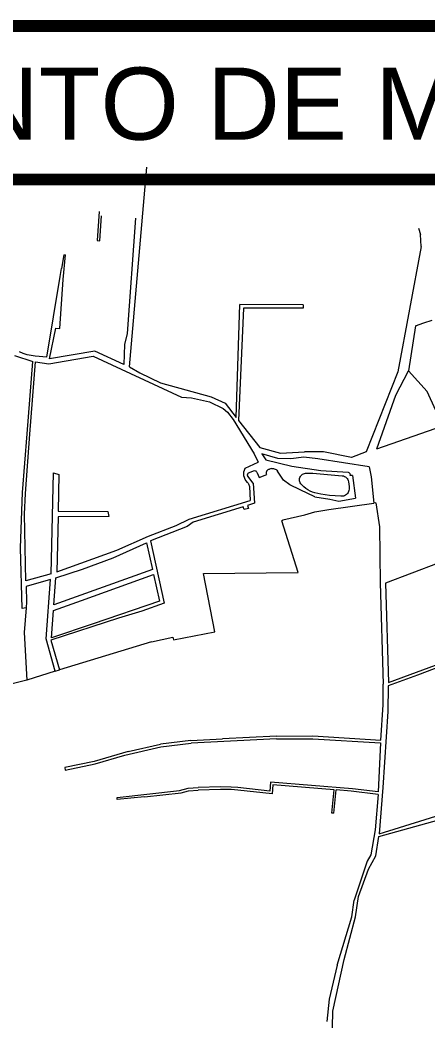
# Model space of a CAD drawing. Header units: millimetres. Extents: x -3245 to 2970, y 1153 to 3965.
# Drawn here: x 427.48 to 447.58, y 2532.14 to 2581.51 of the extents above; entities that cross this region are included whole.
import ezdxf

# ---------------------------------------------------------------- set-up
doc = ezdxf.new("R2010")
doc.units = ezdxf.units.MM
doc.linetypes.add('ACAD_ISO02W100', pattern=[15, 12, -3])
doc.layers.add('FONDO_MANAGUA', color=8, linetype='ACAD_ISO02W100')
doc.styles.add('PI', font='arial.ttf', dxfattribs={"height": 0.4})

msp = doc.modelspace()

# ---------------------------------------------------------------- linework, layer by layer
at = {"color": 7}
msp.add_line((392.8947, 2573.6401), (534.3088, 2573.6401), dxfattribs=at)
at = {"linetype": 'ByBlock', "const_width": 0.5892}
for points in [[(392.8947, 2573.6401), (534.3088, 2573.6401), (534.3088, 2581.2116), (392.8947, 2581.2116)], [(534.3088, 2573.6401), (392.8947, 2573.6401), (392.8947, 2441.0644), (534.3088, 2441.0644)]]:
    msp.add_lwpolyline(points, close=True, dxfattribs=at)
at = {"layer": 'FONDO_MANAGUA', "color": 1, "linetype": 'ByBlock', "lineweight": 9}
for p, q in [((432.8686, 2564.4041), (433.7286, 2574.2469)), ((431.383, 2572.0557), (431.2869, 2570.629)), ((431.4152, 2570.6208), (431.5023, 2571.8418)), ((433.1629, 2571.7331), (432.7539, 2566.0438)), ((447.1154, 2571.2453), (447.215, 2570.9248)), ((447.249, 2570.3363), (447.215, 2570.9248)), ((431.2869, 2570.629), (431.4152, 2570.6208)), ((429.6339, 2569.93), (429.5256, 2569.2541)), ((429.6107, 2568.7035), (429.7283, 2569.9275)), ((429.6339, 2569.93), (429.7283, 2569.9275)), ((447.249, 2570.3363), (446.0952, 2564.1581)), ((429.4633, 2568.8657), (429.5256, 2569.2541)), ((428.8023, 2564.8848), (429.4633, 2568.8657)), ((429.4372, 2566.2876), (429.6107, 2568.7035)), ((438.1289, 2561.8976), (438.3028, 2567.4714)), ((441.4311, 2567.464), (438.3028, 2567.4714)), ((441.4311, 2567.464), (441.4312, 2567.2958)), ((438.4976, 2567.2973), (438.245, 2561.7478)), ((441.4312, 2567.2958), (438.4976, 2567.2973)), ((446.964, 2566.4181), (447.3703, 2566.5675)), ((447.3703, 2566.5675), (447.7828, 2566.6984)), ((428.9306, 2564.7942), (429.2478, 2566.3036)), ((429.2478, 2566.3036), (429.4372, 2566.2876)), ((432.7539, 2566.0438), (432.6362, 2565.4974)), ((446.964, 2566.4181), (446.6197, 2564.2089)), ((432.6362, 2565.4974), (432.5898, 2564.5171)), ((427.214, 2564.9671), (428.1036, 2564.6621)), ((427.6397, 2565.0606), (427.4541, 2565.1367)), ((427.8312, 2565.001), (427.6397, 2565.0606)), ((428.0272, 2564.9583), (427.8312, 2565.001)), ((428.2262, 2564.9329), (428.0272, 2564.9583)), ((431.1709, 2565.1749), (428.9306, 2564.7942)), ((432.5898, 2564.5171), (431.1709, 2565.1749)), ((427.8244, 2561.0937), (428.1036, 2564.6621)), ((427.9689, 2561.0823), (428.2475, 2564.6427)), ((428.8023, 2564.8848), (428.2262, 2564.9329)), ((428.2475, 2564.6427), (428.8919, 2564.5559)), ((428.8919, 2564.5559), (431.0907, 2564.9226)), ((431.0907, 2564.9226), (435.4399, 2562.9057)), ((432.8686, 2564.4041), (433.3861, 2564.1007)), ((433.3861, 2564.1007), (434.3953, 2563.6169)), ((446.0952, 2564.1581), (444.535, 2560.2037)), ((445.9977, 2563.0104), (446.6197, 2564.2089)), ((446.6197, 2564.2089), (447.542, 2563.1836)), ((434.3953, 2563.6169), (436.8949, 2562.9206)), ((445.8137, 2562.4912), (445.9977, 2563.0104)), ((448.3141, 2561.4946), (447.542, 2563.1836)), ((435.4399, 2562.9057), (435.9315, 2562.8743)), ((435.9315, 2562.8743), (436.8187, 2562.6703)), ((436.8187, 2562.6703), (437.4972, 2562.35)), ((436.8949, 2562.9206), (437.5816, 2562.6049)), ((437.5816, 2562.6049), (438.1289, 2561.8976)), ((445.0684, 2560.3536), (445.8137, 2562.4912)), ((437.4972, 2562.35), (437.696, 2562.1609)), ((437.696, 2562.1609), (437.9825, 2561.8047)), ((437.9825, 2561.8047), (439.0194, 2560.1202)), ((438.245, 2561.7478), (439.2891, 2560.4242)), ((427.6088, 2558.2065), (427.8244, 2561.0937)), ((427.7473, 2558.1549), (427.9689, 2561.0823)), ((445.0684, 2560.3536), (448.3141, 2561.4946)), ((439.0194, 2560.1202), (439.221, 2559.6942)), ((439.2891, 2560.4242), (440.3141, 2560.1523)), ((440.178, 2559.8851), (439.3977, 2560.1048)), ((439.3977, 2560.1048), (439.5912, 2559.8189)), ((440.3141, 2560.1523), (441.4885, 2560.213)), ((442.4246, 2560.2171), (441.4885, 2560.213)), ((443.8061, 2559.9282), (442.4246, 2560.2171)), ((444.535, 2560.2037), (443.8061, 2559.9282)), ((438.5739, 2559.3989), (439.221, 2559.6942)), ((439.5912, 2559.8189), (440.8807, 2559.5108)), ((440.8205, 2559.871), (440.178, 2559.8851)), ((441.4716, 2559.9509), (440.8205, 2559.871)), ((442.1534, 2559.8711), (441.4716, 2559.9509)), ((444.6775, 2559.4758), (442.1534, 2559.8711)), ((429.007, 2554.1921), (429.1274, 2559.1812)), ((429.1274, 2559.1812), (429.4006, 2559.0901)), ((429.4006, 2559.0901), (429.3611, 2557.2902)), ((438.5025, 2559.1262), (438.5106, 2559.2207)), ((438.5104, 2559.0317), (438.5025, 2559.1262)), ((438.5343, 2558.9398), (438.5104, 2559.0317)), ((438.5106, 2559.2207), (438.5347, 2559.3125)), ((438.5347, 2559.3125), (438.5739, 2559.3989)), ((438.6901, 2559.0751), (438.6923, 2559.0938)), ((438.6908, 2559.0563), (438.6901, 2559.0751)), ((438.6946, 2559.0378), (438.6908, 2559.0563)), ((438.6923, 2559.0938), (438.6975, 2559.1119)), ((438.7013, 2559.0202), (438.6946, 2559.0378)), ((438.6975, 2559.1119), (438.7054, 2559.129)), ((438.7054, 2559.129), (438.716, 2559.1446)), ((438.716, 2559.1446), (438.7289, 2559.1583)), ((438.7289, 2559.1583), (438.7439, 2559.1698)), ((438.7439, 2559.1698), (439.0381, 2559.2887)), ((439.0381, 2559.2887), (439.0666, 2559.2804)), ((439.0666, 2559.2804), (439.0932, 2559.2672)), ((439.0932, 2559.2672), (439.1171, 2559.2495)), ((439.1171, 2559.2495), (439.1375, 2559.2279)), ((439.1375, 2559.2279), (439.1539, 2559.203)), ((439.1539, 2559.203), (439.1656, 2559.1757)), ((439.1656, 2559.1757), (439.2578, 2558.9456)), ((439.2578, 2558.9456), (439.6363, 2559.0972)), ((439.6206, 2559.1877), (439.6252, 2559.2183)), ((439.621, 2559.1568), (439.6206, 2559.1877)), ((439.6262, 2559.1264), (439.621, 2559.1568)), ((439.6252, 2559.2183), (439.6346, 2559.2477)), ((439.6363, 2559.0972), (439.6262, 2559.1264)), ((439.6346, 2559.2477), (439.6486, 2559.2753)), ((439.6486, 2559.2753), (439.6667, 2559.3003)), ((439.6667, 2559.3003), (439.6886, 2559.3221)), ((439.6886, 2559.3221), (439.7137, 2559.3401)), ((439.7137, 2559.3401), (439.7414, 2559.3539)), ((439.7414, 2559.3539), (439.7709, 2559.3631)), ((439.8625, 2559.3838), (439.7709, 2559.3631)), ((439.8625, 2559.3838), (439.9117, 2559.3905)), ((439.9117, 2559.3905), (439.9613, 2559.3888)), ((439.9613, 2559.3888), (440.0099, 2559.3786)), ((440.0099, 2559.3786), (440.056, 2559.3604)), ((440.056, 2559.3604), (440.0984, 2559.3345)), ((440.0984, 2559.3345), (440.1357, 2559.3017)), ((440.1357, 2559.3017), (440.1669, 2559.2631)), ((440.4665, 2558.8191), (440.1669, 2559.2631)), ((440.8807, 2559.5108), (442.3063, 2559.2958)), ((441.2941, 2558.9868), (441.3236, 2559.0305)), ((441.3236, 2559.0305), (441.3597, 2559.069)), ((441.3597, 2559.069), (441.4015, 2559.1013)), ((441.4015, 2559.1013), (441.4479, 2559.1264)), ((441.4479, 2559.1264), (441.4977, 2559.1439)), ((441.4977, 2559.1439), (441.5497, 2559.1531)), ((441.5497, 2559.1531), (441.6025, 2559.154)), ((441.6025, 2559.154), (441.9072, 2559.1612)), ((441.9072, 2559.1612), (443.3589, 2559.0288)), ((442.3063, 2559.2958), (443.6527, 2559.2118)), ((443.6527, 2559.2118), (443.6748, 2559.1996)), ((443.6748, 2559.1996), (443.6945, 2559.1838)), ((443.6945, 2559.1838), (443.7112, 2559.1649)), ((443.7112, 2559.1649), (443.7245, 2559.1435)), ((443.7245, 2559.1435), (443.734, 2559.1202)), ((443.734, 2559.1202), (443.7393, 2559.0955)), ((443.7405, 2559.0703), (443.7374, 2559.0453)), ((443.8605, 2559.0404), (443.7374, 2559.0453)), ((443.7393, 2559.0955), (443.7405, 2559.0703)), ((443.8605, 2559.0404), (444.0048, 2557.9299)), ((444.6775, 2559.4758), (444.775, 2558.9784)), ((438.5734, 2558.8534), (438.5343, 2558.9398)), ((438.6265, 2558.7748), (438.5734, 2558.8534)), ((438.6923, 2558.7064), (438.6265, 2558.7748)), ((438.6923, 2558.7064), (438.7174, 2558.67)), ((438.7106, 2559.0038), (438.7013, 2559.0202)), ((438.9627, 2558.6644), (438.7106, 2559.0038)), ((438.7174, 2558.67), (438.7389, 2558.6314)), ((438.7389, 2558.6314), (438.7565, 2558.5908)), ((438.7565, 2558.5908), (438.7699, 2558.5487)), ((438.7699, 2558.5487), (438.7792, 2558.5054)), ((438.9627, 2558.6644), (439.0354, 2557.6753)), ((440.7755, 2558.5756), (440.4665, 2558.8191)), ((441.2828, 2558.3309), (440.7755, 2558.5756)), ((441.2517, 2558.8356), (441.2577, 2558.888)), ((441.2542, 2558.7829), (441.2517, 2558.8356)), ((441.2651, 2558.7312), (441.2542, 2558.7829)), ((441.2577, 2558.888), (441.2719, 2558.9389)), ((441.284, 2558.682), (441.2651, 2558.7312)), ((441.2719, 2558.9389), (441.2941, 2558.9868)), ((441.3106, 2558.6363), (441.284, 2558.682)), ((441.4667, 2558.4892), (441.3106, 2558.6363)), ((443.3589, 2559.0288), (443.4149, 2559.0189)), ((443.4149, 2559.0189), (443.4684, 2558.9998)), ((443.4684, 2558.9998), (443.518, 2558.972)), ((443.518, 2558.972), (443.5622, 2558.9363)), ((443.5622, 2558.9363), (443.5998, 2558.8937)), ((443.5998, 2558.8937), (443.6297, 2558.8454)), ((443.6297, 2558.8454), (443.6512, 2558.7928)), ((443.6512, 2558.7928), (443.6635, 2558.7373)), ((443.6635, 2558.7373), (443.6956, 2558.501)), ((444.775, 2558.9784), (444.9132, 2557.6815)), ((427.5082, 2555.4732), (427.6088, 2558.2065)), ((427.7029, 2557.1421), (427.7473, 2558.1549)), ((438.7792, 2558.5054), (438.8195, 2557.8053)), ((442.0058, 2557.9956), (441.2828, 2558.3309)), ((441.5625, 2558.4079), (441.4667, 2558.4892)), ((441.6662, 2558.337), (441.5625, 2558.4079)), ((441.7768, 2558.2772), (441.6662, 2558.337)), ((441.8929, 2558.2292), (441.7768, 2558.2772)), ((442.0135, 2558.1935), (441.8929, 2558.2292)), ((442.295, 2558.1259), (442.0135, 2558.1935)), ((442.729, 2558.0518), (442.295, 2558.1259)), ((443.2931, 2558.0185), (442.729, 2558.0518)), ((443.4675, 2558.0468), (443.4111, 2558.0281)), ((443.5202, 2558.0742), (443.4675, 2558.0468)), ((443.5679, 2558.1096), (443.5202, 2558.0742)), ((443.6093, 2558.1521), (443.5679, 2558.1096)), ((443.6435, 2558.2007), (443.6093, 2558.1521)), ((443.6695, 2558.254), (443.6435, 2558.2007)), ((443.6868, 2558.3109), (443.6695, 2558.254)), ((443.6948, 2558.3697), (443.6868, 2558.3109)), ((443.6956, 2558.501), (443.6948, 2558.3697)), ((435.8128, 2556.8935), (438.8195, 2557.8053)), ((439.0354, 2557.6753), (438.6908, 2557.568)), ((438.6908, 2557.568), (438.7365, 2557.4216)), ((442.0058, 2557.9956), (442.7373, 2557.8747)), ((442.7031, 2557.3693), (444.9132, 2557.6815)), ((442.7373, 2557.8747), (443.1927, 2557.7816)), ((443.1927, 2557.7816), (444.0048, 2557.9299)), ((443.3525, 2558.0186), (443.2931, 2558.0185)), ((443.4111, 2558.0281), (443.3525, 2558.0186)), ((445.0157, 2557.695), (444.9132, 2557.6815)), ((445.0157, 2557.695), (445.1879, 2556.5048)), ((427.7682, 2553.847), (427.7029, 2557.1421)), ((429.3611, 2557.2902), (431.8016, 2557.2728)), ((431.8016, 2557.2728), (431.8608, 2557.0218)), ((438.4823, 2557.4973), (436.0159, 2556.74)), ((438.5295, 2557.3632), (438.4823, 2557.4973)), ((438.7365, 2557.4216), (438.5295, 2557.3632)), ((440.4365, 2556.8518), (441.5171, 2557.0985)), ((441.5171, 2557.0985), (442.006, 2557.253)), ((442.006, 2557.253), (442.7031, 2557.3693)), ((429.355, 2557.0114), (429.2902, 2554.2993)), ((431.8608, 2557.0218), (429.355, 2557.0114)), ((433.8064, 2556.0446), (435.1737, 2556.5709)), ((435.1737, 2556.5709), (435.8128, 2556.8935)), ((436.0159, 2556.74), (435.7186, 2556.5274)), ((440.3855, 2556.8111), (440.3717, 2556.8025)), ((441.1872, 2554.257), (440.3717, 2556.8025)), ((440.399, 2556.8204), (440.3855, 2556.8111)), ((440.412, 2556.8303), (440.399, 2556.8204)), ((440.4245, 2556.8408), (440.412, 2556.8303)), ((440.4365, 2556.8518), (440.4245, 2556.8408)), ((435.7186, 2556.5274), (433.9076, 2555.8219)), ((445.1879, 2556.5048), (445.2234, 2553.7425)), ((432.0673, 2554.9899), (433.7133, 2555.7283)), ((432.2535, 2555.3573), (433.8064, 2556.0446)), ((433.7133, 2555.7283), (434.0021, 2554.4148)), ((433.9076, 2555.8219), (434.5865, 2552.7398)), ((427.5906, 2552.4913), (427.5082, 2555.4732)), ((429.2902, 2554.2993), (432.2535, 2555.3573)), ((430.556, 2554.4286), (432.0673, 2554.9899)), ((448.0832, 2554.7216), (445.4812, 2553.7301)), ((429.007, 2554.1921), (427.7682, 2553.847)), ((434.0021, 2554.4148), (429.1494, 2552.6667)), ((429.2485, 2553.999), (430.556, 2554.4286)), ((430.5076, 2552.8724), (434.0582, 2554.1534)), ((434.0582, 2554.1534), (434.3537, 2552.8391)), ((436.5198, 2554.2052), (439.6157, 2554.2395)), ((437.0762, 2551.3362), (436.5198, 2554.2052)), ((439.6157, 2554.2395), (441.1872, 2554.257)), ((428.9788, 2553.9208), (427.7826, 2553.574)), ((428.7657, 2550.9886), (428.9788, 2553.9208)), ((429.1494, 2552.6667), (429.2485, 2553.999)), ((445.2234, 2553.7425), (445.3737, 2548.7525)), ((445.4812, 2553.7301), (445.628, 2548.8403)), ((427.7826, 2553.574), (427.8021, 2552.8076)), ((427.8021, 2552.8076), (427.7848, 2552.5242)), ((429.1261, 2552.3809), (430.5076, 2552.8724)), ((434.3537, 2552.8391), (431.0774, 2551.7355)), ((434.5865, 2552.7398), (433.4742, 2552.3538)), ((427.7848, 2552.5242), (427.5906, 2552.4913)), ((427.7848, 2552.5242), (427.6811, 2551.2966)), ((429.0237, 2551.0296), (429.1261, 2552.3809)), ((433.4742, 2552.3538), (432.332, 2552.0128)), ((432.332, 2552.0128), (428.9911, 2550.9299)), ((431.0774, 2551.7355), (429.0237, 2551.0296)), ((427.6811, 2551.2966), (427.812, 2548.9471)), ((435.0445, 2550.9364), (437.0762, 2551.3362)), ((429.2059, 2549.3933), (428.7657, 2550.9886)), ((428.9911, 2550.9299), (429.4275, 2549.4642)), ((433.9562, 2550.8399), (429.4275, 2549.4642)), ((433.9562, 2550.8399), (435.0118, 2551.0653)), ((435.0118, 2551.0653), (435.0445, 2550.9364)), ((445.628, 2548.8403), (449.3401, 2550.2133)), ((449.9926, 2550.3296), (447.0715, 2549.1892)), ((429.2059, 2549.3933), (427.812, 2548.9471)), ((429.2059, 2549.3933), (429.4275, 2549.4642)), ((447.0715, 2549.1892), (445.6248, 2548.6657)), ((427.812, 2548.9471), (425.08, 2548.2574)), ((445.3694, 2547.7365), (445.3737, 2548.7525)), ((445.6248, 2548.6657), (445.6014, 2547.3988)), ((445.2533, 2545.9906), (445.3694, 2547.7365)), ((445.6014, 2547.3988), (445.3505, 2543.6586)), ((440.1181, 2546.1943), (441.9109, 2546.1976)), ((441.9109, 2546.1976), (445.2533, 2545.9906)), ((432.8038, 2545.4274), (434.3955, 2545.7992)), ((435.9008, 2545.9764), (434.3955, 2545.7992)), ((434.411, 2545.6672), (435.9164, 2545.8444)), ((435.9008, 2545.9764), (437.4603, 2546.0573)), ((440.1184, 2546.0614), (435.9164, 2545.8444)), ((440.1181, 2546.1943), (437.4603, 2546.0573)), ((440.1184, 2546.0614), (441.9111, 2546.0647)), ((441.9111, 2546.0647), (445.2458, 2545.866)), ((445.2458, 2545.866), (445.1271, 2543.4502)), ((432.8038, 2545.4274), (431.1372, 2544.941)), ((431.1872, 2544.8219), (432.6416, 2545.2535)), ((432.6416, 2545.2535), (434.411, 2545.6672)), ((431.1372, 2544.941), (429.6905, 2544.6459)), ((429.704, 2544.5127), (431.1872, 2544.8219)), ((429.6905, 2544.6459), (429.704, 2544.5127)), ((439.824, 2543.9262), (439.7873, 2543.484)), ((443.8595, 2543.5935), (439.824, 2543.9262)), ((439.9432, 2543.7853), (439.9036, 2543.3434)), ((442.9543, 2543.5355), (439.9432, 2543.7853)), ((432.2622, 2543.158), (435.342, 2543.5137)), ((433.6106, 2543.1955), (435.4196, 2543.3989)), ((435.342, 2543.5137), (435.7718, 2543.6245)), ((435.4196, 2543.3989), (435.78, 2543.4943)), ((435.7718, 2543.6245), (436.263, 2543.6555)), ((435.78, 2543.4943), (436.2645, 2543.525)), ((437.3658, 2543.6829), (436.263, 2543.6555)), ((437.3624, 2543.5573), (436.2645, 2543.525)), ((437.8783, 2543.5516), (437.3624, 2543.5573)), ((437.8839, 2543.68), (437.3658, 2543.6829)), ((438.2183, 2543.5283), (437.8783, 2543.5516)), ((438.2108, 2543.6629), (437.8839, 2543.68)), ((439.7873, 2543.484), (438.2108, 2543.6629)), ((439.9036, 2543.3434), (438.2183, 2543.5283)), ((442.8379, 2542.3945), (442.9543, 2543.5355)), ((442.9466, 2542.3858), (443.0641, 2543.534)), ((443.7927, 2543.4697), (443.0641, 2543.534)), ((445.1213, 2543.3195), (443.7927, 2543.4697)), ((445.1271, 2543.4502), (443.8595, 2543.5935)), ((445.1213, 2543.3195), (444.9851, 2541.575)), ((445.3505, 2543.6586), (445.1831, 2541.3687)), ((432.2686, 2543.0605), (432.2622, 2543.158)), ((433.6106, 2543.1955), (432.2686, 2543.0605)), ((442.9466, 2542.3858), (442.8379, 2542.3945)), ((445.1625, 2541.2351), (448.8394, 2542.2642)), ((445.1831, 2541.3687), (448.7375, 2542.4889)), ((444.9851, 2541.575), (444.77, 2540.3371)), ((445.0166, 2540.2891), (445.1625, 2541.2351)), ((444.77, 2540.3371), (444.5836, 2540.0192)), ((444.644, 2539.6277), (445.0166, 2540.2891)), ((444.5836, 2540.0192), (443.9471, 2538.0934)), ((444.1553, 2538.2776), (444.644, 2539.6277)), ((443.8341, 2537.2773), (443.9471, 2538.0934)), ((444.0128, 2537.2807), (444.1553, 2538.2776)), ((443.1029, 2534.8969), (443.8341, 2537.2773)), ((443.4468, 2535.1683), (444.0128, 2537.2807)), ((443.1029, 2534.8969), (442.7198, 2533.2205)), ((442.8999, 2532.624), (443.4468, 2535.1683)), ((442.7198, 2533.2205), (442.6008, 2532.1241)), ((442.8483, 2530.5992), (442.8999, 2532.624))]:
    msp.add_line(p, q, dxfattribs=at)

# ---------------------------------------------------------------- texts
at = {"insert": (393.88, 2579.1626), "char_height": 3.559019, "width": 149.0689, "attachment_point": 1, "style": 'PI'}
msp.add_mtext('DEPARTAMENTO DE MANAGUA MUNICIPIO DE MANAGUA', dxfattribs=at)

doc.saveas('drawing.dxf')
